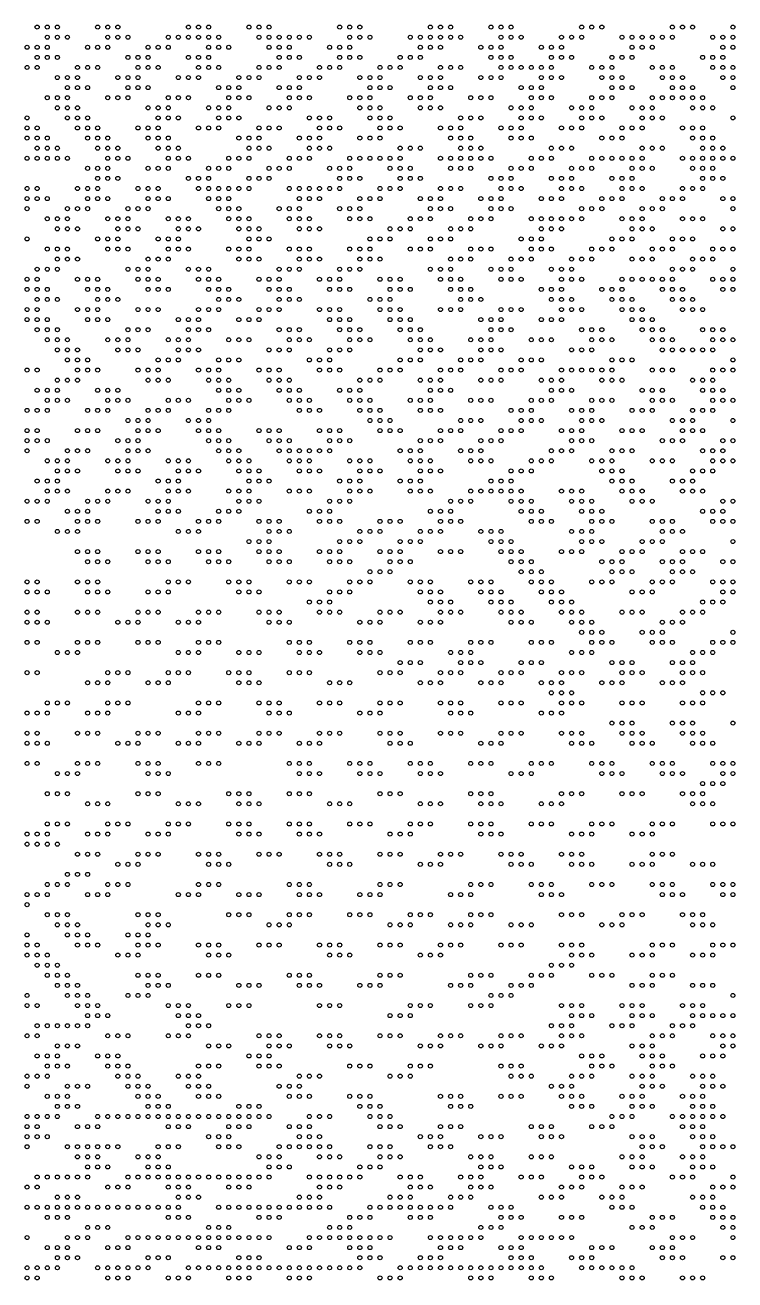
# Model space of a CAD drawing. Header units: millimetres. Extents: x 0 to 280, y 1 to 500.
# Drawn here: x 209.8 to 280.2, y 125.8 to 250.2 of the extents above; entities that cross this region are included whole.
import ezdxf

# ---------------------------------------------------------------- set-up
doc = ezdxf.new("R2010")
doc.units = ezdxf.units.MM
doc.layers.get('0').update_dxf_attribs({"linetype": 'CONTINUOUS'})

msp = doc.modelspace()

# ---------------------------------------------------------------- linework, layer by layer
for centre in [(211, 250), (212, 250), (213, 250), (217, 250), (218, 250), (219, 250), (226, 250), (227, 250), (228, 250), (232, 250), (233, 250), (234, 250), (241, 250), (242, 250), (243, 250), (250, 250), (251, 250), (252, 250), (256, 250), (257, 250), (258, 250), (265, 250), (266, 250), (267, 250), (274, 250), (275, 250), (276, 250), (280, 250), (212, 249), (213, 249), (214, 249), (218, 249), (219, 249), (220, 249), (224, 249), (225, 249), (226, 249), (227, 249), (228, 249), (229, 249), (233, 249), (234, 249), (235, 249), (236, 249), (237, 249), (238, 249), (242, 249), (243, 249), (244, 249), (248, 249), (249, 249), (250, 249), (251, 249), (252, 249), (253, 249), (257, 249), (258, 249), (259, 249), (263, 249), (264, 249), (265, 249), (269, 249), (270, 249), (271, 249), (272, 249), (273, 249), (274, 249), (278, 249), (279, 249), (280, 249), (210, 248), (211, 248), (212, 248), (216, 248), (217, 248), (218, 248), (222, 248), (223, 248), (224, 248), (228, 248), (229, 248), (230, 248), (234, 248), (235, 248), (236, 248), (240, 248), (241, 248), (242, 248), (249, 248), (250, 248), (251, 248), (255, 248), (256, 248), (257, 248), (261, 248), (262, 248), (263, 248), (270, 248), (271, 248), (272, 248), (279, 248), (280, 248), (211, 247), (212, 247), (213, 247), (220, 247), (221, 247), (222, 247), (226, 247), (227, 247), (228, 247), (235, 247), (236, 247), (237, 247), (241, 247), (242, 247), (243, 247), (247, 247), (248, 247), (249, 247), (256, 247), (257, 247), (258, 247), (262, 247), (263, 247), (264, 247), (268, 247), (269, 247), (270, 247), (277, 247), (278, 247), (279, 247), (210, 246), (211, 246), (213, 245), (214, 245), (215, 246), (215, 245), (216, 246), (217, 246), (219, 245), (220, 245), (221, 246), (221, 245), (222, 246), (223, 246), (225, 245), (226, 245), (227, 246), (227, 245), (228, 246), (229, 246), (231, 245), (232, 245), (233, 246), (233, 245), (234, 246), (235, 246), (237, 245), (238, 245), (239, 246), (239, 245), (240, 246), (241, 246), (243, 245), (244, 245), (245, 246), (245, 245), (246, 246), (247, 246), (249, 245), (250, 245), (251, 246), (251, 245), (252, 246), (253, 246), (255, 245), (256, 245), (257, 246), (257, 245), (258, 246), (259, 246), (260, 246), (261, 246), (261, 245), (262, 246), (262, 245), (263, 245), (266, 246), (267, 246), (267, 245), (268, 246), (268, 245), (269, 245), (272, 246), (273, 246), (273, 245), (274, 246), (274, 245), (275, 245), (278, 246), (279, 246), (279, 245), (280, 246), (280, 245), (214, 244), (215, 244), (216, 244), (220, 244), (221, 244), (222, 244), (229, 244), (230, 244), (231, 244), (235, 244), (236, 244), (237, 244), (244, 244), (245, 244), (246, 244), (250, 244), (251, 244), (252, 244), (259, 244), (260, 244), (261, 244), (268, 244), (269, 244), (270, 244), (274, 244), (275, 244), (276, 244), (280, 244), (212, 243), (213, 243), (214, 243), (218, 243), (219, 243), (220, 243), (224, 243), (225, 243), (226, 243), (230, 243), (231, 243), (232, 243), (236, 243), (237, 243), (238, 243), (242, 243), (243, 243), (244, 243), (248, 243), (249, 243), (250, 243), (254, 243), (255, 243), (256, 243), (260, 243), (261, 243), (262, 243), (266, 243), (267, 243), (268, 243), (272, 243), (273, 243), (274, 243), (275, 243), (276, 243), (277, 243), (213, 242), (214, 242), (215, 242), (222, 242), (223, 242), (224, 242), (228, 242), (229, 242), (230, 242), (234, 242), (235, 242), (236, 242), (243, 242), (244, 242), (245, 242), (249, 242), (250, 242), (251, 242), (258, 242), (259, 242), (260, 242), (264, 242), (265, 242), (266, 242), (270, 242), (271, 242), (272, 242), (276, 242), (277, 242), (278, 242), (210, 241), (210, 240), (211, 240), (214, 241), (215, 241), (215, 240), (216, 241), (216, 240), (217, 240), (221, 240), (222, 240), (223, 241), (223, 240), (224, 241), (225, 241), (227, 240), (228, 240), (229, 241), (229, 240), (230, 241), (231, 241), (233, 240), (234, 240), (235, 240), (238, 241), (239, 241), (239, 240), (240, 241), (240, 240), (241, 240), (244, 241), (245, 241), (245, 240), (246, 241), (246, 240), (247, 240), (251, 240), (252, 240), (253, 241), (253, 240), (254, 241), (255, 241), (257, 240), (258, 240), (259, 241), (259, 240), (260, 241), (261, 241), (263, 240), (264, 240), (265, 241), (265, 240), (266, 241), (267, 241), (269, 240), (270, 240), (271, 241), (271, 240), (272, 241), (273, 241), (275, 240), (276, 240), (277, 240), (280, 241), (210, 239), (211, 239), (212, 239), (216, 239), (217, 239), (218, 239), (222, 239), (223, 239), (224, 239), (231, 239), (232, 239), (233, 239), (237, 239), (238, 239), (239, 239), (243, 239), (244, 239), (245, 239), (252, 239), (253, 239), (254, 239), (258, 239), (259, 239), (260, 239), (267, 239), (268, 239), (269, 239), (276, 239), (277, 239), (278, 239), (211, 238), (212, 238), (213, 238), (217, 238), (218, 238), (219, 238), (223, 238), (224, 238), (225, 238), (232, 238), (233, 238), (234, 238), (238, 238), (239, 238), (240, 238), (247, 238), (248, 238), (249, 238), (253, 238), (254, 238), (255, 238), (262, 238), (263, 238), (264, 238), (271, 238), (272, 238), (273, 238), (277, 238), (278, 238), (279, 238), (210, 237), (211, 237), (212, 237), (213, 237), (214, 237), (218, 237), (219, 237), (220, 237), (224, 237), (225, 237), (226, 237), (230, 237), (231, 237), (232, 237), (236, 237), (237, 237), (238, 237), (242, 237), (243, 237), (244, 237), (245, 237), (246, 237), (247, 237), (251, 237), (252, 237), (253, 237), (254, 237), (255, 237), (256, 237), (260, 237), (261, 237), (262, 237), (266, 237), (267, 237), (268, 237), (269, 237), (270, 237), (271, 237), (275, 237), (276, 237), (277, 237), (278, 237), (279, 237), (280, 237), (216, 236), (217, 236), (217, 235), (218, 236), (218, 235), (219, 235), (222, 236), (223, 236), (224, 236), (226, 235), (227, 235), (228, 236), (228, 235), (229, 236), (230, 236), (232, 235), (233, 235), (234, 236), (234, 235), (235, 236), (236, 236), (240, 236), (241, 236), (241, 235), (242, 236), (242, 235), (243, 235), (246, 236), (247, 236), (247, 235), (248, 236), (248, 235), (249, 235), (252, 236), (253, 236), (254, 236), (256, 235), (257, 235), (258, 236), (258, 235), (259, 236), (260, 236), (262, 235), (263, 235), (264, 236), (264, 235), (265, 236), (266, 236), (268, 235), (269, 235), (270, 236), (270, 235), (271, 236), (272, 236), (276, 236), (277, 236), (277, 235), (278, 236), (278, 235), (279, 235), (210, 234), (211, 234), (215, 234), (216, 234), (217, 234), (221, 234), (222, 234), (223, 234), (227, 234), (228, 234), (229, 234), (230, 234), (231, 234), (232, 234), (236, 234), (237, 234), (238, 234), (239, 234), (240, 234), (241, 234), (245, 234), (246, 234), (247, 234), (251, 234), (252, 234), (253, 234), (257, 234), (258, 234), (259, 234), (263, 234), (264, 234), (265, 234), (269, 234), (270, 234), (271, 234), (275, 234), (276, 234), (277, 234), (210, 233), (211, 233), (212, 233), (216, 233), (217, 233), (218, 233), (222, 233), (223, 233), (224, 233), (228, 233), (229, 233), (230, 233), (237, 233), (238, 233), (239, 233), (243, 233), (244, 233), (245, 233), (249, 233), (250, 233), (251, 233), (255, 233), (256, 233), (257, 233), (261, 233), (262, 233), (263, 233), (267, 233), (268, 233), (269, 233), (273, 233), (274, 233), (275, 233), (279, 233), (280, 233), (210, 232), (214, 232), (215, 232), (216, 232), (220, 232), (221, 232), (222, 232), (229, 232), (230, 232), (231, 232), (235, 232), (236, 232), (237, 232), (241, 232), (242, 232), (243, 232), (250, 232), (251, 232), (252, 232), (256, 232), (257, 232), (258, 232), (265, 232), (266, 232), (267, 232), (271, 232), (272, 232), (273, 232), (280, 232), (212, 231), (213, 231), (213, 230), (214, 231), (214, 230), (215, 230), (218, 231), (219, 231), (219, 230), (220, 231), (220, 230), (221, 230), (224, 231), (225, 231), (225, 230), (226, 231), (226, 230), (227, 230), (230, 231), (231, 231), (231, 230), (232, 231), (232, 230), (233, 230), (236, 231), (237, 231), (237, 230), (238, 231), (238, 230), (239, 230), (242, 231), (243, 231), (244, 231), (246, 230), (247, 230), (248, 231), (248, 230), (249, 231), (250, 231), (252, 230), (253, 230), (254, 231), (254, 230), (255, 231), (256, 231), (260, 231), (261, 231), (261, 230), (262, 231), (262, 230), (263, 231), (263, 230), (264, 231), (265, 231), (269, 231), (270, 231), (270, 230), (271, 231), (271, 230), (272, 230), (275, 231), (276, 231), (277, 231), (279, 230), (280, 230), (210, 229), (217, 229), (218, 229), (219, 229), (223, 229), (224, 229), (225, 229), (232, 229), (233, 229), (234, 229), (244, 229), (245, 229), (246, 229), (250, 229), (251, 229), (252, 229), (259, 229), (260, 229), (261, 229), (268, 229), (269, 229), (270, 229), (274, 229), (275, 229), (276, 229), (212, 228), (213, 228), (214, 228), (218, 228), (219, 228), (220, 228), (224, 228), (225, 228), (226, 228), (230, 228), (231, 228), (232, 228), (236, 228), (237, 228), (238, 228), (242, 228), (243, 228), (244, 228), (248, 228), (249, 228), (250, 228), (254, 228), (255, 228), (256, 228), (260, 228), (261, 228), (262, 228), (266, 228), (267, 228), (268, 228), (272, 228), (273, 228), (274, 228), (278, 228), (279, 228), (280, 228), (213, 227), (214, 227), (215, 227), (222, 227), (223, 227), (224, 227), (231, 227), (232, 227), (233, 227), (237, 227), (238, 227), (239, 227), (243, 227), (244, 227), (245, 227), (252, 227), (253, 227), (254, 227), (258, 227), (259, 227), (260, 227), (264, 227), (265, 227), (266, 227), (270, 227), (271, 227), (272, 227), (276, 227), (277, 227), (278, 227), (210, 225), (211, 226), (211, 225), (212, 226), (213, 226), (215, 225), (216, 225), (217, 225), (220, 226), (221, 226), (221, 225), (222, 226), (222, 225), (223, 225), (226, 226), (227, 226), (227, 225), (228, 226), (228, 225), (229, 225), (233, 225), (234, 225), (235, 226), (235, 225), (236, 226), (237, 226), (239, 225), (240, 225), (241, 226), (241, 225), (242, 226), (243, 226), (245, 225), (246, 225), (247, 225), (250, 226), (251, 226), (251, 225), (252, 226), (252, 225), (253, 225), (256, 226), (257, 226), (257, 225), (258, 226), (258, 225), (259, 225), (262, 226), (263, 226), (263, 225), (264, 226), (264, 225), (265, 225), (269, 225), (270, 225), (271, 225), (272, 225), (273, 225), (274, 226), (274, 225), (275, 226), (276, 226), (278, 225), (279, 225), (280, 226), (280, 225), (210, 224), (211, 224), (212, 224), (216, 224), (217, 224), (218, 224), (222, 224), (223, 224), (224, 224), (228, 224), (229, 224), (230, 224), (234, 224), (235, 224), (236, 224), (240, 224), (241, 224), (242, 224), (246, 224), (247, 224), (248, 224), (252, 224), (253, 224), (254, 224), (261, 224), (262, 224), (263, 224), (267, 224), (268, 224), (269, 224), (273, 224), (274, 224), (275, 224), (279, 224), (280, 224), (211, 223), (212, 223), (213, 223), (217, 223), (218, 223), (219, 223), (229, 223), (230, 223), (231, 223), (235, 223), (236, 223), (237, 223), (244, 223), (245, 223), (246, 223), (253, 223), (254, 223), (255, 223), (262, 223), (263, 223), (264, 223), (268, 223), (269, 223), (270, 223), (274, 223), (275, 223), (276, 223), (210, 222), (211, 222), (215, 222), (216, 222), (217, 222), (221, 222), (222, 222), (223, 222), (227, 222), (228, 222), (229, 222), (233, 222), (234, 222), (235, 222), (239, 222), (240, 222), (241, 222), (245, 222), (246, 222), (247, 222), (251, 222), (252, 222), (253, 222), (257, 222), (258, 222), (259, 222), (263, 222), (264, 222), (265, 222), (269, 222), (270, 222), (271, 222), (275, 222), (276, 222), (277, 222), (210, 221), (211, 221), (211, 220), (212, 221), (212, 220), (213, 220), (216, 221), (217, 221), (218, 221), (220, 220), (221, 220), (222, 220), (225, 221), (226, 221), (226, 220), (227, 221), (227, 220), (228, 220), (231, 221), (232, 221), (233, 221), (235, 220), (236, 220), (237, 220), (240, 221), (241, 221), (241, 220), (242, 221), (242, 220), (243, 220), (246, 221), (247, 221), (247, 220), (248, 221), (248, 220), (249, 220), (255, 221), (256, 221), (256, 220), (257, 221), (257, 220), (258, 220), (261, 221), (262, 221), (263, 221), (265, 220), (266, 220), (267, 220), (270, 221), (271, 221), (271, 220), (272, 221), (272, 220), (273, 220), (277, 220), (278, 220), (279, 220), (212, 219), (213, 219), (214, 219), (218, 219), (219, 219), (220, 219), (224, 219), (225, 219), (226, 219), (230, 219), (231, 219), (232, 219), (236, 219), (237, 219), (238, 219), (242, 219), (243, 219), (244, 219), (248, 219), (249, 219), (250, 219), (254, 219), (255, 219), (256, 219), (260, 219), (261, 219), (262, 219), (266, 219), (267, 219), (268, 219), (272, 219), (273, 219), (274, 219), (278, 219), (279, 219), (280, 219), (213, 218), (214, 218), (215, 218), (219, 218), (220, 218), (221, 218), (225, 218), (226, 218), (227, 218), (234, 218), (235, 218), (236, 218), (240, 218), (241, 218), (242, 218), (249, 218), (250, 218), (251, 218), (255, 218), (256, 218), (257, 218), (264, 218), (265, 218), (266, 218), (273, 218), (274, 218), (275, 218), (276, 218), (277, 218), (278, 218), (214, 217), (215, 217), (216, 217), (223, 217), (224, 217), (225, 217), (229, 217), (230, 217), (231, 217), (238, 217), (239, 217), (240, 217), (247, 217), (248, 217), (249, 217), (253, 217), (254, 217), (255, 217), (259, 217), (260, 217), (261, 217), (268, 217), (269, 217), (270, 217), (280, 217), (210, 216), (211, 216), (215, 216), (216, 216), (217, 216), (221, 216), (222, 216), (223, 216), (227, 216), (228, 216), (229, 216), (233, 216), (234, 216), (235, 216), (239, 216), (240, 216), (241, 216), (245, 216), (246, 216), (247, 216), (251, 216), (252, 216), (253, 216), (257, 216), (258, 216), (259, 216), (263, 216), (264, 216), (265, 216), (266, 216), (267, 216), (268, 216), (272, 216), (273, 216), (274, 216), (278, 216), (279, 216), (280, 216), (211, 214), (212, 214), (213, 215), (213, 214), (214, 215), (215, 215), (217, 214), (218, 214), (219, 214), (222, 215), (223, 215), (224, 215), (228, 215), (229, 215), (229, 214), (230, 215), (230, 214), (231, 214), (234, 215), (235, 215), (235, 214), (236, 215), (236, 214), (237, 214), (241, 214), (242, 214), (243, 215), (243, 214), (244, 215), (245, 215), (249, 215), (250, 215), (250, 214), (251, 215), (251, 214), (252, 214), (255, 215), (256, 215), (257, 215), (261, 215), (262, 215), (262, 214), (263, 215), (263, 214), (264, 214), (267, 215), (268, 215), (269, 215), (271, 214), (272, 214), (273, 214), (276, 215), (277, 215), (277, 214), (278, 215), (278, 214), (279, 214), (212, 213), (213, 213), (214, 213), (218, 213), (219, 213), (220, 213), (224, 213), (225, 213), (226, 213), (230, 213), (231, 213), (232, 213), (236, 213), (237, 213), (238, 213), (242, 213), (243, 213), (244, 213), (248, 213), (249, 213), (250, 213), (254, 213), (255, 213), (256, 213), (260, 213), (261, 213), (262, 213), (266, 213), (267, 213), (268, 213), (272, 213), (273, 213), (274, 213), (278, 213), (279, 213), (280, 213), (210, 212), (211, 212), (212, 212), (216, 212), (217, 212), (218, 212), (222, 212), (223, 212), (224, 212), (228, 212), (229, 212), (230, 212), (237, 212), (238, 212), (239, 212), (243, 212), (244, 212), (245, 212), (249, 212), (250, 212), (251, 212), (258, 212), (259, 212), (260, 212), (264, 212), (265, 212), (266, 212), (270, 212), (271, 212), (272, 212), (276, 212), (277, 212), (278, 212), (220, 211), (221, 211), (222, 211), (226, 211), (227, 211), (228, 211), (244, 211), (245, 211), (246, 211), (253, 211), (254, 211), (255, 211), (259, 211), (260, 211), (261, 211), (265, 211), (266, 211), (267, 211), (274, 211), (275, 211), (276, 211), (280, 211), (210, 210), (210, 209), (211, 210), (211, 209), (212, 209), (215, 210), (216, 210), (217, 210), (219, 209), (220, 209), (221, 210), (221, 209), (222, 210), (223, 210), (227, 210), (228, 210), (228, 209), (229, 210), (229, 209), (230, 209), (233, 210), (234, 210), (234, 209), (235, 210), (235, 209), (236, 209), (239, 210), (240, 210), (240, 209), (241, 210), (241, 209), (242, 209), (245, 210), (246, 210), (247, 210), (249, 209), (250, 209), (251, 210), (251, 209), (252, 210), (253, 210), (255, 209), (256, 209), (257, 210), (257, 209), (258, 210), (259, 210), (263, 210), (264, 210), (264, 209), (265, 210), (265, 209), (266, 209), (269, 210), (270, 210), (271, 210), (273, 209), (274, 209), (275, 210), (275, 209), (276, 210), (277, 210), (279, 209), (280, 209), (210, 208), (214, 208), (215, 208), (216, 208), (220, 208), (221, 208), (222, 208), (229, 208), (230, 208), (231, 208), (235, 208), (236, 208), (237, 208), (238, 208), (239, 208), (240, 208), (247, 208), (248, 208), (249, 208), (253, 208), (254, 208), (255, 208), (262, 208), (263, 208), (264, 208), (268, 208), (269, 208), (270, 208), (277, 208), (278, 208), (279, 208), (212, 207), (213, 207), (214, 207), (218, 207), (219, 207), (220, 207), (224, 207), (225, 207), (226, 207), (230, 207), (231, 207), (232, 207), (236, 207), (237, 207), (238, 207), (242, 207), (243, 207), (244, 207), (248, 207), (249, 207), (250, 207), (254, 207), (255, 207), (256, 207), (260, 207), (261, 207), (262, 207), (266, 207), (267, 207), (268, 207), (272, 207), (273, 207), (274, 207), (278, 207), (279, 207), (280, 207), (213, 206), (214, 206), (215, 206), (219, 206), (220, 206), (221, 206), (225, 206), (226, 206), (227, 206), (231, 206), (232, 206), (233, 206), (237, 206), (238, 206), (239, 206), (243, 206), (244, 206), (245, 206), (249, 206), (250, 206), (251, 206), (258, 206), (259, 206), (260, 206), (267, 206), (268, 206), (269, 206), (276, 206), (277, 206), (278, 206), (211, 205), (212, 205), (212, 204), (213, 205), (213, 204), (214, 204), (218, 204), (219, 204), (220, 204), (223, 205), (224, 205), (224, 204), (225, 205), (225, 204), (226, 204), (230, 204), (231, 204), (232, 205), (232, 204), (233, 205), (234, 205), (236, 204), (237, 204), (238, 204), (241, 205), (242, 205), (242, 204), (243, 205), (243, 204), (244, 204), (247, 205), (248, 205), (248, 204), (249, 205), (249, 204), (250, 204), (254, 204), (255, 204), (256, 205), (256, 204), (257, 205), (257, 204), (258, 205), (258, 204), (259, 204), (263, 204), (264, 204), (265, 204), (268, 205), (269, 205), (269, 204), (270, 205), (270, 204), (271, 204), (274, 205), (275, 205), (275, 204), (276, 205), (276, 204), (277, 204), (210, 203), (211, 203), (212, 203), (216, 203), (217, 203), (218, 203), (222, 203), (223, 203), (224, 203), (231, 203), (232, 203), (233, 203), (240, 203), (241, 203), (242, 203), (252, 203), (253, 203), (254, 203), (258, 203), (259, 203), (260, 203), (264, 203), (265, 203), (266, 203), (270, 203), (271, 203), (272, 203), (279, 203), (280, 203), (214, 202), (215, 202), (216, 202), (223, 202), (224, 202), (225, 202), (229, 202), (230, 202), (231, 202), (238, 202), (239, 202), (240, 202), (250, 202), (251, 202), (252, 202), (259, 202), (260, 202), (261, 202), (265, 202), (266, 202), (267, 202), (277, 202), (278, 202), (279, 202), (210, 201), (211, 201), (215, 201), (216, 201), (217, 201), (221, 201), (222, 201), (223, 201), (227, 201), (228, 201), (229, 201), (233, 201), (234, 201), (235, 201), (239, 201), (240, 201), (241, 201), (245, 201), (246, 201), (247, 201), (251, 201), (252, 201), (253, 201), (260, 201), (261, 201), (262, 201), (266, 201), (267, 201), (268, 201), (272, 201), (273, 201), (274, 201), (278, 201), (279, 201), (280, 201), (213, 200), (214, 200), (215, 200), (225, 200), (226, 200), (227, 200), (232, 199), (233, 199), (234, 200), (234, 199), (235, 200), (236, 200), (241, 199), (242, 199), (243, 200), (243, 199), (244, 200), (245, 200), (247, 199), (248, 199), (249, 200), (249, 199), (250, 200), (251, 200), (255, 200), (256, 200), (256, 199), (257, 200), (257, 199), (258, 199), (264, 200), (265, 200), (265, 199), (266, 200), (266, 199), (267, 199), (271, 199), (272, 199), (273, 200), (273, 199), (274, 200), (275, 200), (280, 199), (215, 198), (216, 198), (217, 198), (221, 198), (222, 198), (223, 198), (227, 198), (228, 198), (229, 198), (233, 198), (234, 198), (235, 198), (239, 198), (240, 198), (241, 198), (245, 198), (246, 198), (247, 198), (251, 198), (252, 198), (253, 198), (257, 198), (258, 198), (259, 198), (263, 198), (264, 198), (265, 198), (269, 198), (270, 198), (271, 198), (275, 198), (276, 198), (277, 198), (216, 197), (217, 197), (218, 197), (222, 197), (223, 197), (224, 197), (228, 197), (229, 197), (230, 197), (234, 197), (235, 197), (236, 197), (240, 197), (241, 197), (242, 197), (246, 197), (247, 197), (248, 197), (258, 197), (259, 197), (260, 197), (267, 197), (268, 197), (269, 197), (273, 197), (274, 197), (275, 197), (279, 197), (280, 197), (244, 196), (245, 196), (246, 196), (259, 196), (260, 196), (261, 196), (268, 196), (269, 196), (270, 196), (274, 196), (275, 196), (276, 196), (210, 195), (210, 194), (211, 195), (211, 194), (212, 194), (215, 195), (216, 195), (216, 194), (217, 195), (217, 194), (218, 194), (222, 194), (223, 194), (224, 195), (224, 194), (225, 195), (226, 195), (230, 195), (231, 195), (231, 194), (232, 195), (232, 194), (233, 194), (236, 195), (237, 195), (238, 195), (240, 194), (241, 194), (242, 195), (242, 194), (243, 195), (244, 195), (248, 195), (249, 195), (249, 194), (250, 195), (250, 194), (251, 194), (254, 195), (255, 195), (255, 194), (256, 195), (256, 194), (257, 194), (260, 195), (261, 195), (261, 194), (262, 195), (262, 194), (263, 194), (266, 195), (267, 195), (268, 195), (270, 194), (271, 194), (272, 195), (272, 194), (273, 195), (274, 195), (278, 195), (279, 195), (279, 194), (280, 195), (280, 194), (238, 193), (239, 193), (240, 193), (250, 193), (251, 193), (252, 193), (256, 193), (257, 193), (258, 193), (262, 193), (263, 193), (264, 193), (277, 193), (278, 193), (279, 193), (210, 192), (211, 192), (215, 192), (216, 192), (217, 192), (221, 192), (222, 192), (223, 192), (227, 192), (228, 192), (229, 192), (233, 192), (234, 192), (235, 192), (239, 192), (240, 192), (241, 192), (245, 192), (246, 192), (247, 192), (251, 192), (252, 192), (253, 192), (257, 192), (258, 192), (259, 192), (263, 192), (264, 192), (265, 192), (269, 192), (270, 192), (271, 192), (275, 192), (276, 192), (277, 192), (210, 191), (211, 191), (212, 191), (219, 191), (220, 191), (221, 191), (225, 191), (226, 191), (227, 191), (234, 191), (235, 191), (236, 191), (243, 191), (244, 191), (245, 191), (249, 191), (250, 191), (251, 191), (258, 191), (259, 191), (260, 191), (264, 191), (265, 191), (266, 191), (273, 191), (274, 191), (275, 191), (210, 189), (211, 189), (215, 189), (216, 189), (217, 189), (221, 189), (222, 189), (223, 189), (227, 189), (228, 189), (229, 189), (236, 189), (237, 189), (238, 189), (242, 189), (243, 189), (244, 189), (248, 189), (249, 189), (250, 189), (254, 189), (255, 189), (256, 189), (260, 189), (261, 189), (262, 189), (265, 190), (266, 190), (266, 189), (267, 190), (267, 189), (268, 189), (271, 190), (272, 190), (272, 189), (273, 190), (273, 189), (274, 189), (278, 189), (279, 189), (280, 190), (280, 189), (213, 188), (214, 188), (215, 188), (225, 188), (226, 188), (227, 188), (231, 188), (232, 188), (233, 188), (237, 188), (238, 188), (239, 188), (243, 188), (244, 188), (245, 188), (252, 188), (253, 188), (254, 188), (264, 188), (265, 188), (266, 188), (276, 188), (277, 188), (278, 188), (247, 187), (248, 187), (249, 187), (253, 187), (254, 187), (255, 187), (259, 187), (260, 187), (261, 187), (268, 187), (269, 187), (270, 187), (274, 187), (275, 187), (276, 187), (210, 186), (211, 186), (218, 186), (219, 186), (220, 186), (224, 186), (225, 186), (226, 186), (230, 186), (231, 186), (232, 186), (236, 186), (237, 186), (238, 186), (245, 186), (246, 186), (247, 186), (251, 186), (252, 186), (253, 186), (257, 186), (258, 186), (259, 186), (263, 186), (264, 186), (265, 186), (269, 186), (270, 186), (271, 186), (275, 186), (276, 186), (277, 186), (216, 185), (217, 185), (218, 185), (222, 185), (223, 185), (224, 185), (231, 185), (232, 185), (233, 185), (240, 185), (241, 185), (242, 185), (249, 185), (250, 185), (251, 185), (255, 185), (256, 185), (257, 185), (261, 185), (262, 185), (262, 184), (263, 185), (263, 184), (264, 184), (267, 185), (268, 185), (269, 185), (273, 185), (274, 185), (275, 185), (277, 184), (278, 184), (279, 184), (212, 183), (213, 183), (214, 183), (218, 183), (219, 183), (220, 183), (227, 183), (228, 183), (229, 183), (233, 183), (234, 183), (235, 183), (239, 183), (240, 183), (241, 183), (245, 183), (246, 183), (247, 183), (251, 183), (252, 183), (253, 183), (257, 183), (258, 183), (259, 183), (263, 183), (264, 183), (265, 183), (269, 183), (270, 183), (271, 183), (275, 183), (276, 183), (277, 183), (210, 182), (211, 182), (212, 182), (216, 182), (217, 182), (218, 182), (225, 182), (226, 182), (227, 182), (234, 182), (235, 182), (236, 182), (243, 182), (244, 182), (245, 182), (252, 182), (253, 182), (254, 182), (261, 182), (262, 182), (263, 182), (268, 181), (269, 181), (270, 181), (274, 181), (275, 181), (276, 181), (280, 181), (210, 180), (210, 179), (211, 180), (211, 179), (212, 179), (215, 180), (216, 180), (217, 180), (219, 179), (220, 179), (221, 180), (221, 179), (222, 180), (223, 180), (225, 179), (226, 179), (227, 180), (227, 179), (228, 180), (229, 180), (231, 179), (232, 179), (233, 180), (233, 179), (234, 180), (235, 180), (237, 179), (238, 179), (239, 180), (239, 179), (240, 180), (241, 180), (245, 180), (246, 180), (246, 179), (247, 180), (247, 179), (248, 179), (251, 180), (252, 180), (253, 180), (255, 179), (256, 179), (257, 180), (257, 179), (258, 180), (259, 180), (263, 180), (264, 180), (264, 179), (265, 180), (265, 179), (266, 179), (269, 180), (270, 180), (270, 179), (271, 180), (271, 179), (272, 179), (275, 180), (276, 180), (276, 179), (277, 180), (277, 179), (278, 179), (210, 177), (211, 177), (215, 177), (216, 177), (217, 177), (221, 177), (222, 177), (223, 177), (227, 177), (228, 177), (229, 177), (236, 177), (237, 177), (238, 177), (242, 177), (243, 177), (244, 177), (248, 177), (249, 177), (250, 177), (254, 177), (255, 177), (256, 177), (260, 177), (261, 177), (262, 177), (266, 177), (267, 177), (268, 177), (272, 177), (273, 177), (274, 177), (278, 177), (279, 177), (280, 177), (213, 176), (214, 176), (215, 176), (222, 176), (223, 176), (224, 176), (237, 176), (238, 176), (239, 176), (243, 176), (244, 176), (245, 176), (249, 176), (250, 176), (251, 176), (258, 176), (259, 176), (260, 176), (267, 176), (268, 176), (269, 176), (273, 176), (274, 176), (275, 176), (279, 176), (280, 176), (212, 174), (213, 174), (214, 174), (221, 174), (222, 174), (223, 174), (230, 174), (231, 174), (232, 174), (236, 174), (237, 174), (238, 174), (245, 174), (246, 174), (247, 174), (254, 174), (255, 174), (256, 174), (263, 174), (264, 174), (265, 174), (269, 174), (270, 174), (271, 174), (275, 174), (276, 174), (277, 175), (277, 174), (278, 175), (279, 175), (216, 173), (217, 173), (218, 173), (225, 173), (226, 173), (227, 173), (231, 173), (232, 173), (233, 173), (240, 173), (241, 173), (242, 173), (249, 173), (250, 173), (251, 173), (255, 173), (256, 173), (257, 173), (261, 173), (262, 173), (263, 173), (276, 173), (277, 173), (278, 173), (212, 171), (213, 171), (214, 171), (218, 171), (219, 171), (220, 171), (224, 171), (225, 171), (226, 171), (230, 171), (231, 171), (232, 171), (236, 171), (237, 171), (238, 171), (242, 171), (243, 171), (244, 171), (248, 171), (249, 171), (250, 171), (254, 171), (255, 171), (256, 171), (260, 171), (261, 171), (262, 171), (266, 171), (267, 171), (268, 171), (272, 171), (273, 171), (274, 171), (278, 171), (279, 171), (280, 171), (210, 170), (210, 169), (211, 170), (211, 169), (212, 170), (212, 169), (213, 169), (216, 170), (217, 170), (218, 170), (222, 170), (223, 170), (224, 170), (231, 170), (232, 170), (233, 170), (237, 170), (238, 170), (239, 170), (246, 170), (247, 170), (248, 170), (255, 170), (256, 170), (257, 170), (264, 170), (265, 170), (266, 170), (270, 170), (271, 170), (272, 170), (215, 168), (216, 168), (217, 168), (221, 168), (222, 168), (223, 168), (227, 168), (228, 168), (229, 168), (233, 168), (234, 168), (235, 168), (239, 168), (240, 168), (241, 168), (245, 168), (246, 168), (247, 168), (251, 168), (252, 168), (253, 168), (257, 168), (258, 168), (259, 168), (263, 168), (264, 168), (265, 168), (272, 168), (273, 168), (274, 168), (219, 167), (220, 167), (221, 167), (228, 167), (229, 167), (230, 167), (240, 167), (241, 167), (242, 167), (249, 167), (250, 167), (251, 167), (258, 167), (259, 167), (260, 167), (264, 167), (265, 167), (266, 167), (270, 167), (271, 167), (272, 167), (276, 167), (277, 167), (278, 167), (214, 166), (215, 166), (216, 166), (212, 165), (213, 165), (214, 165), (218, 165), (219, 165), (220, 165), (227, 165), (228, 165), (229, 165), (236, 165), (237, 165), (238, 165), (245, 165), (246, 165), (247, 165), (254, 165), (255, 165), (256, 165), (260, 165), (261, 165), (262, 165), (266, 165), (267, 165), (268, 165), (272, 165), (273, 165), (274, 165), (278, 165), (279, 165), (280, 165), (210, 164), (210, 163), (211, 164), (212, 164), (216, 164), (217, 164), (218, 164), (225, 164), (226, 164), (227, 164), (231, 164), (232, 164), (233, 164), (237, 164), (238, 164), (239, 164), (243, 164), (244, 164), (245, 164), (252, 164), (253, 164), (254, 164), (261, 164), (262, 164), (263, 164), (273, 164), (274, 164), (275, 164), (279, 164), (280, 164), (212, 162), (213, 162), (214, 162), (221, 162), (222, 162), (223, 162), (230, 162), (231, 162), (232, 162), (236, 162), (237, 162), (238, 162), (242, 162), (243, 162), (244, 162), (248, 162), (249, 162), (250, 162), (254, 162), (255, 162), (256, 162), (263, 162), (264, 162), (265, 162), (269, 162), (270, 162), (271, 162), (275, 162), (276, 162), (277, 162), (213, 161), (214, 161), (215, 161), (222, 161), (223, 161), (224, 161), (234, 161), (235, 161), (236, 161), (246, 161), (247, 161), (248, 161), (252, 161), (253, 161), (254, 161), (258, 161), (259, 161), (260, 161), (267, 161), (268, 161), (269, 161), (276, 161), (277, 161), (278, 161), (210, 160), (214, 160), (215, 160), (216, 160), (220, 160), (221, 160), (222, 160), (210, 159), (210, 158), (211, 159), (211, 158), (212, 158), (215, 159), (216, 159), (217, 159), (219, 158), (220, 158), (221, 159), (221, 158), (222, 159), (223, 159), (227, 159), (228, 159), (228, 158), (229, 159), (229, 158), (230, 158), (233, 159), (234, 159), (235, 159), (239, 159), (240, 159), (240, 158), (241, 159), (241, 158), (242, 158), (245, 159), (246, 159), (247, 159), (249, 158), (250, 158), (251, 159), (251, 158), (252, 159), (253, 159), (257, 159), (258, 159), (259, 159), (263, 159), (264, 159), (264, 158), (265, 159), (265, 158), (266, 158), (270, 158), (271, 158), (272, 159), (272, 158), (273, 159), (274, 159), (276, 158), (277, 158), (278, 159), (278, 158), (279, 159), (280, 159), (211, 157), (212, 157), (213, 157), (262, 157), (263, 157), (264, 157), (212, 156), (213, 156), (214, 156), (221, 156), (222, 156), (223, 156), (227, 156), (228, 156), (229, 156), (236, 156), (237, 156), (238, 156), (245, 156), (246, 156), (247, 156), (254, 156), (255, 156), (256, 156), (260, 156), (261, 156), (262, 156), (266, 156), (267, 156), (268, 156), (272, 156), (273, 156), (274, 156), (213, 155), (214, 155), (215, 155), (222, 155), (223, 155), (224, 155), (231, 155), (232, 155), (233, 155), (237, 155), (238, 155), (239, 155), (243, 155), (244, 155), (245, 155), (252, 155), (253, 155), (254, 155), (258, 155), (259, 155), (260, 155), (270, 155), (271, 155), (272, 155), (276, 155), (277, 155), (278, 155), (210, 154), (210, 153), (211, 153), (214, 154), (215, 154), (215, 153), (216, 154), (216, 153), (217, 153), (220, 154), (221, 154), (222, 154), (224, 153), (225, 153), (226, 153), (230, 153), (231, 153), (232, 153), (239, 153), (240, 153), (241, 153), (248, 153), (249, 153), (250, 153), (254, 153), (255, 153), (256, 154), (256, 153), (257, 154), (258, 154), (263, 153), (264, 153), (265, 153), (269, 153), (270, 153), (271, 153), (275, 153), (276, 153), (277, 153), (280, 154), (216, 152), (217, 152), (218, 152), (225, 152), (226, 152), (227, 152), (246, 152), (247, 152), (248, 152), (264, 152), (265, 152), (266, 152), (270, 152), (271, 152), (272, 152), (276, 152), (277, 152), (278, 152), (279, 152), (280, 152), (211, 151), (212, 151), (213, 151), (214, 151), (215, 151), (216, 151), (226, 151), (227, 151), (228, 151), (262, 151), (263, 151), (264, 151), (268, 151), (269, 151), (270, 151), (274, 151), (275, 151), (276, 151), (210, 150), (211, 150), (218, 150), (219, 150), (220, 150), (224, 150), (225, 150), (226, 150), (233, 150), (234, 150), (235, 150), (239, 150), (240, 150), (241, 150), (245, 150), (246, 150), (247, 150), (251, 150), (252, 150), (253, 150), (257, 150), (258, 150), (259, 150), (263, 150), (264, 150), (265, 150), (272, 150), (273, 150), (274, 150), (278, 150), (279, 150), (280, 150), (211, 148), (212, 148), (213, 149), (213, 148), (214, 149), (215, 149), (217, 148), (218, 148), (219, 148), (228, 149), (229, 149), (230, 149), (232, 148), (233, 148), (234, 149), (234, 148), (235, 149), (236, 149), (240, 149), (241, 149), (242, 149), (249, 149), (250, 149), (251, 149), (255, 149), (256, 149), (257, 149), (261, 149), (262, 149), (263, 149), (265, 148), (266, 148), (267, 148), (270, 149), (271, 149), (271, 148), (272, 149), (272, 148), (273, 148), (277, 148), (278, 148), (279, 149), (279, 148), (280, 149), (212, 147), (213, 147), (214, 147), (218, 147), (219, 147), (220, 147), (227, 147), (228, 147), (229, 147), (233, 147), (234, 147), (235, 147), (242, 147), (243, 147), (244, 147), (248, 147), (249, 147), (250, 147), (257, 147), (258, 147), (259, 147), (266, 147), (267, 147), (268, 147), (272, 147), (273, 147), (274, 147), (210, 146), (211, 146), (212, 146), (219, 146), (220, 146), (221, 146), (225, 146), (226, 146), (227, 146), (237, 146), (238, 146), (239, 146), (246, 146), (247, 146), (248, 146), (258, 146), (259, 146), (260, 146), (264, 146), (265, 146), (266, 146), (270, 146), (271, 146), (272, 146), (276, 146), (277, 146), (278, 146), (210, 145), (214, 145), (215, 145), (216, 145), (220, 145), (221, 145), (222, 145), (226, 145), (227, 145), (228, 145), (235, 145), (236, 145), (237, 145), (262, 145), (263, 145), (264, 145), (271, 145), (272, 145), (273, 145), (277, 145), (278, 145), (279, 145), (212, 144), (213, 144), (213, 143), (214, 144), (214, 143), (215, 143), (221, 144), (222, 144), (222, 143), (223, 144), (223, 143), (224, 143), (227, 144), (228, 144), (229, 144), (231, 143), (232, 143), (233, 143), (236, 144), (237, 144), (238, 144), (242, 144), (243, 144), (243, 143), (244, 144), (244, 143), (245, 143), (251, 144), (252, 144), (252, 143), (253, 144), (253, 143), (254, 143), (257, 144), (258, 144), (259, 144), (263, 144), (264, 144), (264, 143), (265, 144), (265, 143), (266, 143), (269, 144), (270, 144), (270, 143), (271, 144), (271, 143), (272, 143), (275, 144), (276, 144), (276, 143), (277, 144), (277, 143), (278, 143), (210, 142), (211, 142), (212, 142), (213, 142), (217, 142), (218, 142), (219, 142), (220, 142), (221, 142), (222, 142), (223, 142), (224, 142), (225, 142), (226, 142), (227, 142), (228, 142), (229, 142), (230, 142), (231, 142), (232, 142), (233, 142), (234, 142), (238, 142), (239, 142), (240, 142), (244, 142), (245, 142), (246, 142), (268, 142), (269, 142), (270, 142), (274, 142), (275, 142), (276, 142), (277, 142), (278, 142), (279, 142), (210, 141), (211, 141), (215, 141), (216, 141), (217, 141), (224, 141), (225, 141), (226, 141), (230, 141), (231, 141), (232, 141), (236, 141), (237, 141), (238, 141), (245, 141), (246, 141), (247, 141), (251, 141), (252, 141), (253, 141), (260, 141), (261, 141), (262, 141), (266, 141), (267, 141), (268, 141), (275, 141), (276, 141), (277, 141), (210, 140), (211, 140), (212, 140), (228, 140), (229, 140), (230, 140), (237, 140), (238, 140), (239, 140), (249, 140), (250, 140), (251, 140), (255, 140), (256, 140), (257, 140), (261, 140), (262, 140), (263, 140), (270, 140), (271, 140), (272, 140), (276, 140), (277, 140), (278, 140), (210, 139), (214, 139), (215, 139), (215, 138), (216, 139), (216, 138), (217, 139), (217, 138), (218, 139), (219, 139), (221, 138), (222, 138), (223, 139), (223, 138), (224, 139), (225, 139), (229, 139), (230, 139), (231, 139), (233, 138), (234, 138), (235, 139), (235, 138), (236, 139), (237, 139), (238, 139), (239, 139), (239, 138), (240, 139), (240, 138), (241, 138), (244, 139), (245, 139), (245, 138), (246, 139), (246, 138), (247, 138), (250, 139), (251, 139), (252, 139), (254, 138), (255, 138), (256, 138), (260, 138), (261, 138), (262, 138), (269, 138), (270, 138), (271, 139), (271, 138), (272, 139), (273, 139), (275, 138), (276, 138), (277, 139), (277, 138), (278, 139), (279, 139), (280, 139), (216, 137), (217, 137), (218, 137), (222, 137), (223, 137), (224, 137), (234, 137), (235, 137), (236, 137), (243, 137), (244, 137), (245, 137), (255, 137), (256, 137), (257, 137), (264, 137), (265, 137), (266, 137), (270, 137), (271, 137), (272, 137), (276, 137), (277, 137), (278, 137), (211, 136), (212, 136), (213, 136), (214, 136), (215, 136), (216, 136), (220, 136), (221, 136), (222, 136), (223, 136), (224, 136), (225, 136), (226, 136), (227, 136), (228, 136), (229, 136), (230, 136), (231, 136), (232, 136), (233, 136), (234, 136), (238, 136), (239, 136), (240, 136), (241, 136), (242, 136), (243, 136), (247, 136), (248, 136), (249, 136), (253, 136), (254, 136), (255, 136), (259, 136), (260, 136), (261, 136), (265, 136), (266, 136), (267, 136), (274, 136), (275, 136), (276, 136), (280, 136), (210, 135), (211, 135), (218, 135), (219, 135), (220, 135), (224, 135), (225, 135), (226, 135), (230, 135), (231, 135), (232, 135), (239, 135), (240, 135), (241, 135), (248, 135), (249, 135), (250, 135), (254, 135), (255, 135), (256, 135), (263, 135), (264, 135), (265, 135), (269, 135), (270, 135), (271, 135), (278, 135), (279, 135), (280, 135), (210, 133), (211, 133), (212, 133), (213, 134), (213, 133), (214, 134), (214, 133), (215, 134), (215, 133), (216, 133), (217, 133), (218, 133), (219, 133), (220, 133), (221, 133), (222, 133), (223, 133), (224, 133), (225, 134), (225, 133), (226, 134), (227, 134), (229, 133), (230, 133), (231, 133), (232, 133), (233, 133), (234, 133), (235, 133), (236, 133), (237, 134), (237, 133), (238, 134), (238, 133), (239, 134), (239, 133), (240, 133), (244, 133), (245, 133), (246, 134), (246, 133), (247, 134), (247, 133), (248, 134), (248, 133), (249, 133), (250, 133), (251, 133), (252, 134), (252, 133), (253, 134), (254, 134), (256, 133), (257, 133), (258, 133), (261, 134), (262, 134), (263, 134), (267, 134), (268, 134), (268, 133), (269, 134), (269, 133), (270, 133), (276, 134), (277, 134), (277, 133), (278, 134), (278, 133), (279, 133), (212, 132), (213, 132), (214, 132), (224, 132), (225, 132), (226, 132), (233, 132), (234, 132), (235, 132), (242, 132), (243, 132), (244, 132), (248, 132), (249, 132), (250, 132), (257, 132), (258, 132), (259, 132), (263, 132), (264, 132), (265, 132), (272, 132), (273, 132), (274, 132), (278, 132), (279, 132), (280, 132), (216, 131), (217, 131), (218, 131), (228, 131), (229, 131), (230, 131), (240, 131), (241, 131), (242, 131), (255, 131), (256, 131), (257, 131), (270, 131), (271, 131), (272, 131), (279, 131), (280, 131), (210, 130), (214, 130), (215, 130), (216, 130), (220, 130), (221, 130), (222, 130), (223, 130), (224, 130), (225, 130), (226, 130), (227, 130), (228, 130), (229, 130), (230, 130), (231, 130), (232, 130), (233, 130), (234, 130), (238, 130), (239, 130), (240, 130), (241, 130), (242, 130), (243, 130), (244, 130), (245, 130), (246, 130), (250, 130), (251, 130), (252, 130), (253, 130), (254, 130), (255, 130), (259, 130), (260, 130), (261, 130), (262, 130), (263, 130), (264, 130), (274, 130), (275, 130), (276, 130), (280, 130), (212, 129), (213, 129), (213, 128), (214, 129), (214, 128), (215, 128), (218, 129), (219, 129), (220, 129), (222, 128), (223, 128), (224, 128), (227, 129), (228, 129), (229, 129), (231, 128), (232, 128), (233, 128), (236, 129), (237, 129), (238, 129), (242, 129), (243, 129), (243, 128), (244, 129), (244, 128), (245, 128), (249, 128), (250, 128), (251, 129), (251, 128), (252, 129), (253, 129), (257, 129), (258, 129), (258, 128), (259, 129), (259, 128), (260, 128), (264, 128), (265, 128), (266, 129), (266, 128), (267, 129), (268, 129), (272, 129), (273, 129), (273, 128), (274, 129), (274, 128), (275, 128), (279, 128), (280, 128), (210, 127), (211, 127), (212, 127), (213, 127), (217, 127), (218, 127), (219, 127), (220, 127), (221, 127), (222, 127), (226, 127), (227, 127), (228, 127), (229, 127), (230, 127), (231, 127), (232, 127), (233, 127), (234, 127), (235, 127), (236, 127), (237, 127), (238, 127), (239, 127), (240, 127), (241, 127), (242, 127), (243, 127), (247, 127), (248, 127), (249, 127), (250, 127), (251, 127), (252, 127), (253, 127), (254, 127), (255, 127), (256, 127), (257, 127), (258, 127), (259, 127), (260, 127), (261, 127), (265, 127), (266, 127), (267, 127), (268, 127), (269, 127), (270, 127), (210, 126), (211, 126), (218, 126), (219, 126), (220, 126), (224, 126), (225, 126), (226, 126), (230, 126), (231, 126), (232, 126), (236, 126), (237, 126), (238, 126), (245, 126), (246, 126), (247, 126), (254, 126), (255, 126), (256, 126), (260, 126), (261, 126), (262, 126), (269, 126), (270, 126), (271, 126), (275, 126), (276, 126), (277, 126)]:
    msp.add_circle(centre, 0.2)

doc.saveas('drawing.dxf')
